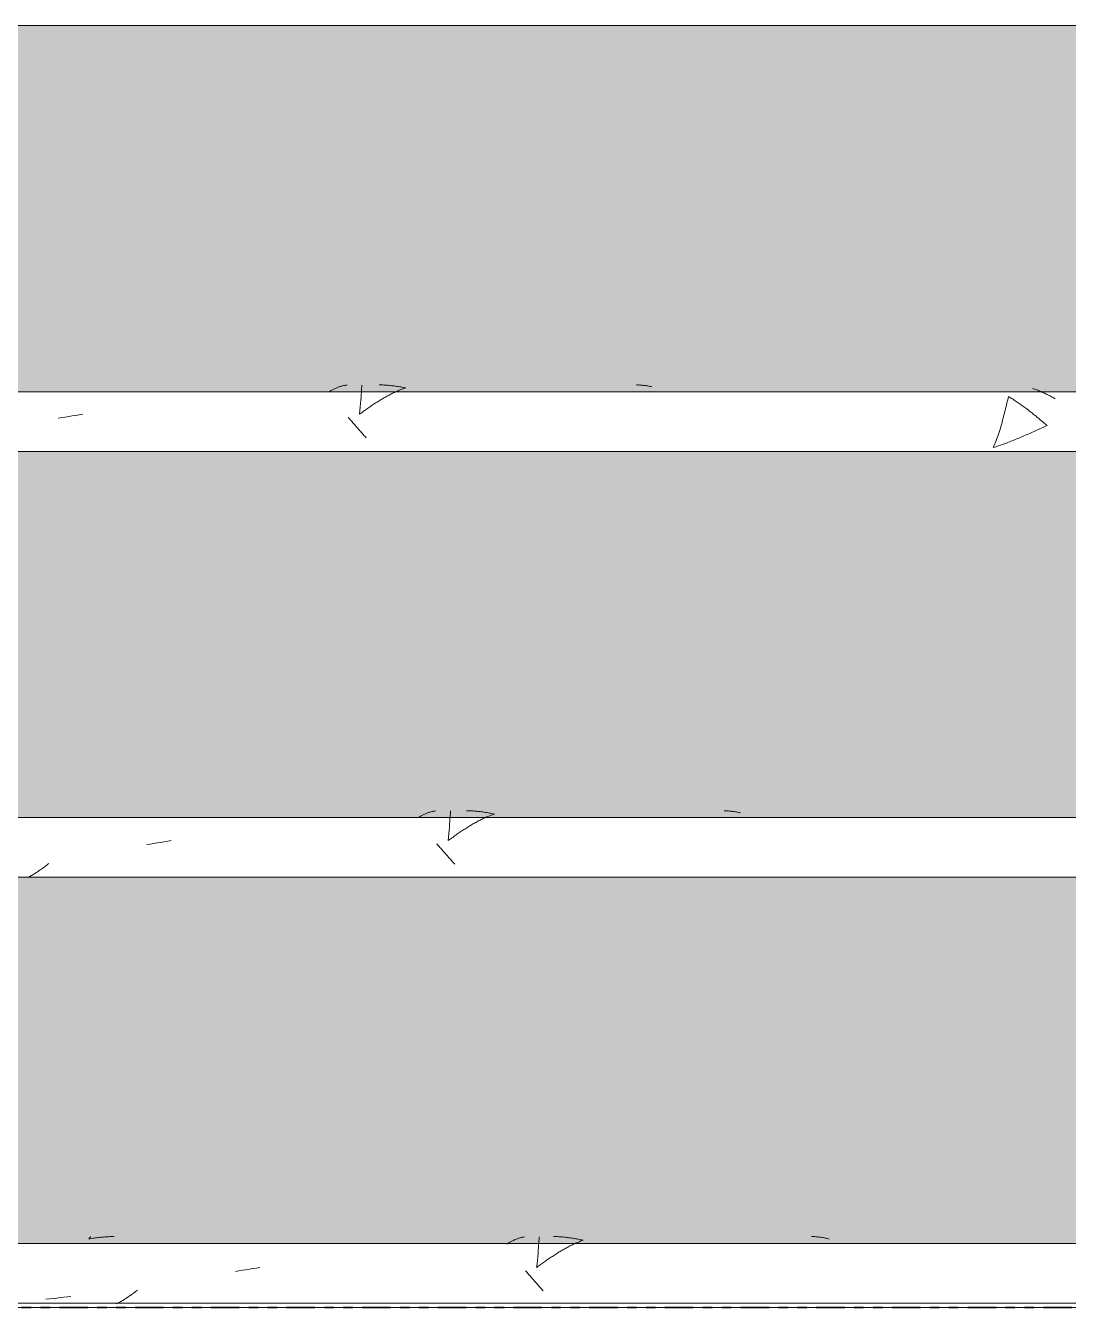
# Model space of a CAD drawing. Header units: millimetres. Extents: x -8482 to 130249, y -7482 to 93550.
# Drawn here: x 28262.4 to 28612.4, y -450 to -20 of the extents above; entities that cross this region are included whole.
import ezdxf

# ---------------------------------------------------------------- set-up
doc = ezdxf.new("R2010")
doc.units = ezdxf.units.MM
doc.linetypes.add('Double Dash 3_8_', pattern=[25.4, 9.525, -3.175, 3.175, -3.175, 3.175, -3.175])
for name, color, linetype, lineweight in [('Duong Ranh', 83, 'Double Dash 3_8_', 35), ('NET CAT', 3, 'Continuous', 5), ('NET THAY 1', 41, 'Continuous', 5), ('NET-THAY', 2, 'Continuous', 9)]:
    doc.layers.add(name, color=color, linetype=linetype, lineweight=lineweight)

# ---------------------------------------------------------------- blocks, each defined once
blk = doc.blocks.new('FP_93-MẶT ĐỨNG TRỤC A-Q')
at = {"layer": 'NET THAY 1', "color": 10}
for p, q in [((31404.78, -428.57), (22897.55, -428.57)), ((22897.55, -448.57), (31404.78, -448.57))]:
    blk.add_line(p, q, dxfattribs=at)
at = {"layer": 'NET THAY 1'}
for p, q in [((28283.73, -426.85), (28283.63, -427.06)), ((28284.07, -426.98), (28283.63, -427.06)), ((28283.83, -426.66), (28283.73, -426.85)), ((28283.93, -426.51), (28283.83, -426.66)), ((28284.03, -426.4), (28283.93, -426.51)), ((28284.13, -426.31), (28284.03, -426.4)), ((28284.52, -426.91), (28284.07, -426.98)), ((28284.22, -426.26), (28284.13, -426.31)), ((28284.97, -426.84), (28284.52, -426.91)), ((28285.42, -426.77), (28284.97, -426.84)), ((28285.87, -426.71), (28285.42, -426.77)), ((28286.32, -426.65), (28285.87, -426.71)), ((28286.76, -426.59), (28286.32, -426.65)), ((28287.21, -426.54), (28286.76, -426.59)), ((28287.66, -426.49), (28287.21, -426.54)), ((28288.11, -426.45), (28287.66, -426.49)), ((28288.55, -426.41), (28288.11, -426.45)), ((28289, -426.38), (28288.55, -426.41)), ((28289.45, -426.34), (28289, -426.38)), ((28289.9, -426.32), (28289.45, -426.34)), ((28290.34, -426.29), (28289.9, -426.32)), ((28290.79, -426.28), (28290.34, -426.29)), ((28291.24, -426.26), (28290.79, -426.28)), ((28291.69, -426.25), (28291.24, -426.26)), ((28292.13, -426.25), (28291.69, -426.25)), ((28424.12, -428.6), (28423.87, -428.76)), ((28424.37, -428.45), (28424.12, -428.6)), ((28424.62, -428.3), (28424.37, -428.45)), ((28424.87, -428.16), (28424.62, -428.3)), ((28425.12, -428.02), (28424.87, -428.16)), ((28425.37, -427.89), (28425.12, -428.02)), ((28425.62, -427.76), (28425.37, -427.89)), ((28425.87, -427.64), (28425.62, -427.76)), ((28426.11, -427.52), (28425.87, -427.64)), ((28426.36, -427.4), (28426.11, -427.52)), ((28426.61, -427.3), (28426.36, -427.4)), ((28426.85, -427.19), (28426.61, -427.3)), ((28427.1, -427.09), (28426.85, -427.19)), ((28427.34, -427), (28427.1, -427.09)), ((28427.59, -426.91), (28427.34, -427)), ((28427.84, -426.83), (28427.59, -426.91)), ((28428.08, -426.75), (28427.84, -426.83)), ((28428.33, -426.68), (28428.08, -426.75)), ((28428.57, -426.61), (28428.33, -426.68)), ((28428.82, -426.55), (28428.57, -426.61)), ((28429.06, -426.5), (28428.82, -426.55)), ((28429.31, -426.45), (28429.06, -426.5)), ((28429.55, -426.4), (28429.31, -426.45)), ((28429.79, -426.36), (28429.55, -426.4)), ((28434.59, -429.18), (28434.53, -430.03)), ((28434.65, -428.43), (28434.59, -429.18)), ((28434.69, -427.77), (28434.65, -428.43)), ((28434.72, -427.23), (28434.69, -427.77)), ((28434.75, -426.8), (28434.72, -427.23)), ((28434.78, -426.49), (28434.75, -426.8)), ((28434.8, -426.31), (28434.78, -426.49)), ((28440.01, -426.25), (28439.58, -426.25)), ((28440.44, -426.26), (28440.01, -426.25)), ((28440.88, -426.28), (28440.44, -426.26)), ((28441.31, -426.3), (28440.88, -426.28)), ((28441.74, -426.32), (28441.31, -426.3)), ((28442.17, -426.35), (28441.74, -426.32)), ((28442.6, -426.39), (28442.17, -426.35)), ((28443.04, -426.42), (28442.6, -426.39)), ((28443.47, -426.46), (28443.04, -426.42)), ((28443.9, -426.51), (28443.47, -426.46)), ((28444.1, -429.92), (28443.78, -430.1)), ((28444.33, -426.56), (28443.9, -426.51)), ((28444.42, -429.75), (28444.1, -429.92)), ((28444.76, -426.62), (28444.33, -426.56)), ((28444.74, -429.58), (28444.42, -429.75)), ((28445.06, -429.41), (28444.74, -429.58)), ((28445.19, -426.68), (28444.76, -426.62)), ((28445.38, -429.25), (28445.06, -429.41)), ((28445.63, -426.74), (28445.19, -426.68)), ((28445.7, -429.09), (28445.38, -429.25)), ((28446.06, -426.81), (28445.63, -426.74)), ((28446.01, -428.94), (28445.7, -429.09)), ((28446.33, -428.79), (28446.01, -428.94)), ((28446.49, -426.88), (28446.06, -426.81)), ((28446.65, -428.64), (28446.33, -428.79)), ((28446.92, -426.96), (28446.49, -426.88)), ((28446.97, -428.5), (28446.65, -428.64)), ((28447.35, -427.04), (28446.92, -426.96)), ((28447.29, -428.36), (28446.97, -428.5)), ((28447.6, -428.22), (28447.29, -428.36)), ((28447.78, -427.12), (28447.35, -427.04)), ((28447.92, -428.09), (28447.6, -428.22)), ((28448.21, -427.21), (28447.78, -427.12)), ((28448.24, -427.97), (28447.92, -428.09)), ((28448.64, -427.3), (28448.21, -427.21)), ((28448.55, -427.84), (28448.24, -427.97)), ((28448.87, -427.73), (28448.55, -427.84)), ((28449.07, -427.4), (28448.64, -427.3)), ((28449.18, -427.61), (28448.87, -427.73)), ((28449.5, -427.5), (28449.07, -427.4)), ((28449.5, -427.5), (28449.18, -427.61)), ((28526.53, -426.25), (28526.18, -426.25)), ((28526.88, -426.27), (28526.53, -426.25)), ((28527.23, -426.28), (28526.88, -426.27)), ((28527.58, -426.31), (28527.23, -426.28)), ((28527.93, -426.34), (28527.58, -426.31)), ((28528.28, -426.37), (28527.93, -426.34)), ((28528.63, -426.41), (28528.28, -426.37)), ((28528.98, -426.45), (28528.63, -426.41)), ((28529.33, -426.5), (28528.98, -426.45)), ((28529.68, -426.55), (28529.33, -426.5)), ((28530.02, -426.61), (28529.68, -426.55)), ((28530.37, -426.68), (28530.02, -426.61)), ((28530.72, -426.75), (28530.37, -426.68)), ((28531.07, -426.82), (28530.72, -426.75)), ((28531.42, -426.9), (28531.07, -426.82)), ((28531.77, -426.98), (28531.42, -426.9)), ((28532.11, -427.07), (28531.77, -426.98)), ((28434.17, -434.2), (28434.05, -435.39)), ((28434.28, -433.07), (28434.17, -434.2)), ((28434.38, -431.99), (28434.28, -433.07)), ((28434.46, -430.97), (28434.38, -431.99)), ((28434.53, -430.03), (28434.46, -430.97)), ((28437.26, -434.22), (28436.93, -434.45)), ((28437.59, -433.99), (28437.26, -434.22)), ((28437.92, -433.76), (28437.59, -433.99)), ((28438.25, -433.54), (28437.92, -433.76)), ((28438.58, -433.32), (28438.25, -433.54)), ((28438.9, -433.1), (28438.58, -433.32)), ((28439.23, -432.88), (28438.9, -433.1)), ((28439.56, -432.66), (28439.23, -432.88)), ((28439.89, -432.45), (28439.56, -432.66)), ((28440.21, -432.24), (28439.89, -432.45)), ((28440.54, -432.03), (28440.21, -432.24)), ((28440.87, -431.82), (28440.54, -432.03)), ((28441.19, -431.62), (28440.87, -431.82)), ((28441.52, -431.42), (28441.19, -431.62)), ((28441.84, -431.22), (28441.52, -431.42)), ((28442.16, -431.03), (28441.84, -431.22)), ((28442.49, -430.83), (28442.16, -431.03)), ((28442.81, -430.65), (28442.49, -430.83)), ((28443.13, -430.46), (28442.81, -430.65)), ((28443.45, -430.28), (28443.13, -430.46)), ((28443.78, -430.1), (28443.45, -430.28)), ((28334, -437.76), (28332.82, -437.95)), ((28335.17, -437.57), (28334, -437.76)), ((28336.35, -437.37), (28335.17, -437.57)), ((28337.53, -437.18), (28336.35, -437.37)), ((28338.7, -436.99), (28337.53, -437.18)), ((28339.88, -436.8), (28338.7, -436.99)), ((28341.05, -436.61), (28339.88, -436.8)), ((28430.43, -438.01), (28430.17, -437.72)), ((28430.68, -438.3), (28430.43, -438.01)), ((28430.94, -438.59), (28430.68, -438.3)), ((28431.19, -438.88), (28430.94, -438.59)), ((28434.05, -435.39), (28433.91, -436.6)), ((28434.26, -436.34), (28433.92, -436.58)), ((28434.59, -436.1), (28434.26, -436.34)), ((28434.93, -435.86), (28434.59, -436.1)), ((28435.26, -435.62), (28434.93, -435.86)), ((28435.59, -435.38), (28435.26, -435.62)), ((28435.93, -435.15), (28435.59, -435.38)), ((28436.26, -434.91), (28435.93, -435.15)), ((28436.59, -434.68), (28436.26, -434.91)), ((28436.93, -434.45), (28436.59, -434.68)), ((28431.45, -439.17), (28431.19, -438.88)), ((28431.7, -439.46), (28431.45, -439.17)), ((28431.95, -439.75), (28431.7, -439.46)), ((28432.21, -440.04), (28431.95, -439.75)), ((28432.46, -440.33), (28432.21, -440.04)), ((28432.71, -440.62), (28432.46, -440.33)), ((28432.96, -440.9), (28432.71, -440.62)), ((28433.21, -441.19), (28432.96, -440.9)), ((28433.45, -441.47), (28433.21, -441.19)), ((28433.7, -441.75), (28433.45, -441.47)), ((28433.95, -442.03), (28433.7, -441.75)), ((28434.19, -442.31), (28433.95, -442.03)), ((28434.44, -442.59), (28434.19, -442.31)), ((28434.68, -442.86), (28434.44, -442.59)), ((28434.92, -443.13), (28434.68, -442.86)), ((28270.45, -447.16), (28269.25, -447.3)), ((28271.64, -447.03), (28270.45, -447.16)), ((28272.84, -446.88), (28271.64, -447.03)), ((28274.03, -446.74), (28272.84, -446.88)), ((28275.23, -446.6), (28274.03, -446.74)), ((28276.42, -446.45), (28275.23, -446.6)), ((28277.61, -446.3), (28276.42, -446.45)), ((28295.8, -447.17), (28295.5, -447.35)), ((28296.1, -446.98), (28295.8, -447.17)), ((28296.39, -446.78), (28296.1, -446.98)), ((28296.69, -446.58), (28296.39, -446.78)), ((28296.99, -446.38), (28296.69, -446.58)), ((28297.28, -446.18), (28296.99, -446.38)), ((28297.57, -445.97), (28297.28, -446.18)), ((28297.87, -445.76), (28297.57, -445.97)), ((28298.16, -445.55), (28297.87, -445.76)), ((28298.45, -445.33), (28298.16, -445.55)), ((28298.74, -445.11), (28298.45, -445.33)), ((28299.04, -444.88), (28298.74, -445.11)), ((28299.33, -444.66), (28299.04, -444.88)), ((28299.62, -444.43), (28299.33, -444.66)), ((28299.91, -444.2), (28299.62, -444.43)), ((28435.17, -443.4), (28434.92, -443.13)), ((28435.41, -443.67), (28435.17, -443.4)), ((28435.65, -443.93), (28435.41, -443.67)), ((28435.89, -444.19), (28435.65, -443.93)), ((28436.13, -444.45), (28435.89, -444.19)), ((28293.11, -448.69), (28292.81, -448.84)), ((28293.41, -448.54), (28293.11, -448.69)), ((28293.71, -448.38), (28293.41, -448.54)), ((28294.01, -448.22), (28293.71, -448.38)), ((28294.31, -448.06), (28294.01, -448.22)), ((28294.61, -447.89), (28294.31, -448.06)), ((28294.91, -447.71), (28294.61, -447.89)), ((28295.21, -447.53), (28294.91, -447.71)), ((28295.5, -447.35), (28295.21, -447.53))]:
    blk.add_line(p, q, dxfattribs=at)
blk = doc.blocks.new('FP_94-MẶT ĐỨNG TRỤC A-Q')
at = {"layer": 'NET THAY 1'}
for p, q in [((28398.56, -283.74), (28398.31, -283.81)), ((28398.8, -283.68), (28398.56, -283.74)), ((28399.05, -283.63), (28398.8, -283.68)), ((28399.29, -283.58), (28399.05, -283.63)), ((28399.53, -283.53), (28399.29, -283.58)), ((28399.78, -283.5), (28399.53, -283.53)), ((28400.02, -283.46), (28399.78, -283.5)), ((28405, -283.63), (28404.98, -283.92)), ((28405.02, -283.45), (28405, -283.63)), ((28410.84, -283.39), (28410.41, -283.39)), ((28411.26, -283.41), (28410.84, -283.39)), ((28411.69, -283.42), (28411.26, -283.41)), ((28412.11, -283.44), (28411.69, -283.42)), ((28412.54, -283.46), (28412.11, -283.44)), ((28412.96, -283.49), (28412.54, -283.46)), ((28413.38, -283.52), (28412.96, -283.49)), ((28413.81, -283.56), (28413.38, -283.52)), ((28414.23, -283.6), (28413.81, -283.56)), ((28414.66, -283.64), (28414.23, -283.6)), ((28415.08, -283.69), (28414.66, -283.64)), ((28415.5, -283.75), (28415.08, -283.69)), ((28415.93, -283.8), (28415.5, -283.75)), ((28497.21, -283.4), (28496.87, -283.39)), ((28497.55, -283.41), (28497.21, -283.4)), ((28497.9, -283.43), (28497.55, -283.41)), ((28498.24, -283.45), (28497.9, -283.43)), ((28498.58, -283.48), (28498.24, -283.45)), ((28498.92, -283.51), (28498.58, -283.48)), ((28499.27, -283.55), (28498.92, -283.51)), ((28499.61, -283.59), (28499.27, -283.55)), ((28499.95, -283.63), (28499.61, -283.59)), ((28500.29, -283.69), (28499.95, -283.63)), ((28500.64, -283.74), (28500.29, -283.69)), ((28500.98, -283.8), (28500.64, -283.74)), ((28394.36, -285.55), (28394.11, -285.7)), ((28394.61, -285.41), (28394.36, -285.55)), ((28394.86, -285.27), (28394.61, -285.41)), ((28395.11, -285.13), (28394.86, -285.27)), ((28395.36, -285), (28395.11, -285.13)), ((28395.6, -284.87), (28395.36, -285)), ((28395.85, -284.75), (28395.6, -284.87)), ((28396.1, -284.63), (28395.85, -284.75)), ((28396.34, -284.52), (28396.1, -284.63)), ((28396.59, -284.41), (28396.34, -284.52)), ((28396.84, -284.31), (28396.59, -284.41)), ((28397.08, -284.21), (28396.84, -284.31)), ((28397.33, -284.12), (28397.08, -284.21)), ((28397.58, -284.03), (28397.33, -284.12)), ((28397.82, -283.95), (28397.58, -284.03)), ((28398.07, -283.88), (28397.82, -283.95)), ((28398.31, -283.81), (28398.07, -283.88)), ((28404.7, -287.95), (28404.62, -288.93)), ((28404.77, -287.04), (28404.7, -287.95)), ((28404.82, -286.22), (28404.77, -287.04)), ((28404.87, -285.49), (28404.82, -286.22)), ((28404.92, -284.86), (28404.87, -285.49)), ((28404.95, -284.34), (28404.92, -284.86)), ((28404.98, -283.92), (28404.95, -284.34)), ((28412.08, -288.1), (28411.76, -288.29)), ((28412.41, -287.91), (28412.08, -288.1)), ((28412.73, -287.72), (28412.41, -287.91)), ((28413.05, -287.54), (28412.73, -287.72)), ((28413.37, -287.35), (28413.05, -287.54)), ((28413.69, -287.18), (28413.37, -287.35)), ((28414.02, -287), (28413.69, -287.18)), ((28414.34, -286.83), (28414.02, -287)), ((28414.66, -286.66), (28414.34, -286.83)), ((28414.98, -286.5), (28414.66, -286.66)), ((28415.3, -286.34), (28414.98, -286.5)), ((28415.61, -286.18), (28415.3, -286.34)), ((28415.93, -286.03), (28415.61, -286.18)), ((28416.35, -283.86), (28415.93, -283.8)), ((28416.25, -285.88), (28415.93, -286.03)), ((28416.57, -285.73), (28416.25, -285.88)), ((28416.77, -283.93), (28416.35, -283.86)), ((28416.89, -285.59), (28416.57, -285.73)), ((28417.2, -284), (28416.77, -283.93)), ((28417.2, -285.45), (28416.89, -285.59)), ((28417.62, -284.07), (28417.2, -284)), ((28417.52, -285.32), (28417.2, -285.45)), ((28417.84, -285.19), (28417.52, -285.32)), ((28418.04, -284.15), (28417.62, -284.07)), ((28418.15, -285.06), (28417.84, -285.19)), ((28418.46, -284.23), (28418.04, -284.15)), ((28418.47, -284.94), (28418.15, -285.06)), ((28418.89, -284.32), (28418.46, -284.23)), ((28418.78, -284.83), (28418.47, -284.94)), ((28419.1, -284.71), (28418.78, -284.83)), ((28419.31, -284.41), (28418.89, -284.32)), ((28419.42, -284.61), (28419.1, -284.71)), ((28419.73, -284.5), (28419.31, -284.41)), ((28419.73, -284.5), (28419.42, -284.61)), ((28501.32, -283.87), (28500.98, -283.8)), ((28501.66, -283.94), (28501.32, -283.87)), ((28502, -284.02), (28501.66, -283.94)), ((28502.34, -284.1), (28502, -284.02)), ((28404.31, -292.23), (28404.18, -293.42)), ((28404.42, -291.08), (28404.31, -292.23)), ((28404.53, -289.98), (28404.42, -291.08)), ((28404.62, -288.93), (28404.53, -289.98)), ((28405.85, -292.2), (28405.52, -292.44)), ((28406.18, -291.97), (28405.85, -292.2)), ((28406.52, -291.74), (28406.18, -291.97)), ((28406.85, -291.51), (28406.52, -291.74)), ((28407.18, -291.28), (28406.85, -291.51)), ((28407.51, -291.05), (28407.18, -291.28)), ((28407.84, -290.83), (28407.51, -291.05)), ((28408.17, -290.6), (28407.84, -290.83)), ((28408.5, -290.38), (28408.17, -290.6)), ((28408.83, -290.16), (28408.5, -290.38)), ((28409.15, -289.94), (28408.83, -290.16)), ((28409.48, -289.73), (28409.15, -289.94)), ((28409.81, -289.52), (28409.48, -289.73)), ((28410.14, -289.31), (28409.81, -289.52)), ((28410.46, -289.1), (28410.14, -289.31)), ((28410.79, -288.89), (28410.46, -289.1)), ((28411.11, -288.69), (28410.79, -288.89)), ((28411.44, -288.49), (28411.11, -288.69)), ((28411.76, -288.29), (28411.44, -288.49)), ((28304.26, -294.57), (28303.08, -294.76)), ((28305.44, -294.38), (28304.26, -294.57)), ((28306.61, -294.19), (28305.44, -294.38)), ((28307.79, -294), (28306.61, -294.19)), ((28308.96, -293.8), (28307.79, -294)), ((28310.14, -293.61), (28308.96, -293.8)), ((28311.31, -293.42), (28310.14, -293.61)), ((28400.69, -294.82), (28400.43, -294.53)), ((28400.95, -295.11), (28400.69, -294.82)), ((28401.21, -295.4), (28400.95, -295.11)), ((28401.46, -295.69), (28401.21, -295.4)), ((28401.72, -295.98), (28401.46, -295.69)), ((28401.97, -296.27), (28401.72, -295.98)), ((28402.23, -296.56), (28401.97, -296.27)), ((28402.48, -296.85), (28402.23, -296.56)), ((28404.52, -293.15), (28404.18, -293.39)), ((28404.85, -292.91), (28404.52, -293.15)), ((28405.19, -292.68), (28404.85, -292.91)), ((28405.52, -292.44), (28405.19, -292.68)), ((28402.73, -297.14), (28402.48, -296.85)), ((28402.98, -297.43), (28402.73, -297.14)), ((28403.23, -297.72), (28402.98, -297.43)), ((28403.48, -298.01), (28403.23, -297.72)), ((28403.73, -298.29), (28403.48, -298.01)), ((28403.98, -298.57), (28403.73, -298.29)), ((28404.23, -298.86), (28403.98, -298.57)), ((28404.47, -299.14), (28404.23, -298.86)), ((28404.72, -299.42), (28404.47, -299.14)), ((28404.96, -299.69), (28404.72, -299.42)), ((28405.21, -299.97), (28404.96, -299.69)), ((28405.45, -300.24), (28405.21, -299.97)), ((28405.69, -300.51), (28405.45, -300.24)), ((28405.93, -300.77), (28405.69, -300.51)), ((28406.18, -301.04), (28405.93, -300.77)), ((28264.31, -305.15), (28264.01, -305.32)), ((28264.61, -304.98), (28264.31, -305.15)), ((28264.91, -304.81), (28264.61, -304.98)), ((28265.21, -304.63), (28264.91, -304.81)), ((28265.5, -304.44), (28265.21, -304.63)), ((28265.8, -304.26), (28265.5, -304.44)), ((28266.1, -304.07), (28265.8, -304.26)), ((28266.39, -303.87), (28266.1, -304.07)), ((28266.69, -303.67), (28266.39, -303.87)), ((28266.98, -303.47), (28266.69, -303.67)), ((28267.28, -303.27), (28266.98, -303.47)), ((28267.57, -303.06), (28267.28, -303.27)), ((28267.87, -302.85), (28267.57, -303.06)), ((28268.16, -302.63), (28267.87, -302.85)), ((28268.45, -302.41), (28268.16, -302.63)), ((28268.74, -302.19), (28268.45, -302.41)), ((28269.03, -301.97), (28268.74, -302.19)), ((28269.32, -301.74), (28269.03, -301.97)), ((28269.61, -301.51), (28269.32, -301.74)), ((28269.9, -301.28), (28269.61, -301.51)), ((28270.19, -301.04), (28269.9, -301.28)), ((28406.42, -301.3), (28406.18, -301.04)), ((28263.41, -305.64), (28263.11, -305.79)), ((28263.71, -305.48), (28263.41, -305.64)), ((28264.01, -305.32), (28263.71, -305.48))]:
    blk.add_line(p, q, dxfattribs=at)
at = {"layer": 'NET THAY 1', "color": 10}
for p, q in [((31375.06, -285.71), (22897.55, -285.71)), ((22897.55, -305.71), (31375.06, -305.71))]:
    blk.add_line(p, q, dxfattribs=at)
blk = doc.blocks.new('FP_95-MẶT ĐỨNG TRỤC A-Q')
at = {"layer": 'NET THAY 1'}
for p, q in [((28366.1, -141.8), (28365.85, -141.92)), ((28366.34, -141.68), (28366.1, -141.8)), ((28366.59, -141.58), (28366.34, -141.68)), ((28366.84, -141.47), (28366.59, -141.58)), ((28367.08, -141.37), (28366.84, -141.47)), ((28367.33, -141.28), (28367.08, -141.37)), ((28367.57, -141.19), (28367.33, -141.28)), ((28367.82, -141.11), (28367.57, -141.19)), ((28368.07, -141.03), (28367.82, -141.11)), ((28368.31, -140.96), (28368.07, -141.03)), ((28368.56, -140.9), (28368.31, -140.96)), ((28368.8, -140.84), (28368.56, -140.9)), ((28369.05, -140.78), (28368.8, -140.84)), ((28369.29, -140.73), (28369.05, -140.78)), ((28369.53, -140.69), (28369.29, -140.73)), ((28369.78, -140.65), (28369.53, -140.69)), ((28370.02, -140.61), (28369.78, -140.65)), ((28370.27, -140.59), (28370.02, -140.61)), ((28375.18, -141.6), (28375.14, -142.19)), ((28375.21, -141.14), (28375.18, -141.6)), ((28375.24, -140.8), (28375.21, -141.14)), ((28375.26, -140.6), (28375.24, -140.8)), ((28381.47, -140.54), (28381.04, -140.53)), ((28381.89, -140.55), (28381.47, -140.54)), ((28382.32, -140.56), (28381.89, -140.55)), ((28382.75, -140.58), (28382.32, -140.56)), ((28383.17, -140.61), (28382.75, -140.58)), ((28383.6, -140.63), (28383.17, -140.61)), ((28384.03, -140.67), (28383.6, -140.63)), ((28384.45, -140.7), (28384.03, -140.67)), ((28384.88, -140.74), (28384.45, -140.7)), ((28385.3, -140.79), (28384.88, -140.74)), ((28385.73, -140.84), (28385.3, -140.79)), ((28386.15, -140.89), (28385.73, -140.84)), ((28386.58, -140.95), (28386.15, -140.89)), ((28387, -141.01), (28386.58, -140.95)), ((28387.43, -141.08), (28387, -141.01)), ((28387.85, -141.15), (28387.43, -141.08)), ((28388.28, -141.22), (28387.85, -141.15)), ((28388.7, -141.3), (28388.28, -141.22)), ((28389.13, -141.38), (28388.7, -141.3)), ((28389.03, -141.87), (28388.72, -141.99)), ((28389.35, -141.77), (28389.03, -141.87)), ((28389.55, -141.47), (28389.13, -141.38)), ((28389.66, -141.66), (28389.35, -141.77)), ((28389.98, -141.56), (28389.55, -141.47)), ((28389.98, -141.56), (28389.66, -141.66)), ((28467.75, -140.54), (28467.4, -140.53)), ((28468.09, -140.55), (28467.75, -140.54)), ((28468.44, -140.57), (28468.09, -140.55)), ((28468.79, -140.59), (28468.44, -140.57)), ((28469.13, -140.62), (28468.79, -140.59)), ((28469.48, -140.65), (28469.13, -140.62)), ((28469.82, -140.69), (28469.48, -140.65)), ((28470.17, -140.73), (28469.82, -140.69)), ((28470.52, -140.78), (28470.17, -140.73)), ((28470.86, -140.84), (28470.52, -140.78)), ((28471.21, -140.89), (28470.86, -140.84)), ((28471.55, -140.96), (28471.21, -140.89)), ((28471.9, -141.02), (28471.55, -140.96)), ((28472.24, -141.1), (28471.9, -141.02)), ((28472.59, -141.17), (28472.24, -141.1)), ((28600.71, -141.85), (28600.36, -141.74)), ((28601.06, -141.97), (28600.71, -141.85)), ((28364.61, -142.58), (28364.36, -142.73)), ((28364.86, -142.44), (28364.61, -142.58)), ((28365.11, -142.3), (28364.86, -142.44)), ((28365.35, -142.17), (28365.11, -142.3)), ((28365.6, -142.04), (28365.35, -142.17)), ((28365.85, -141.92), (28365.6, -142.04)), ((28374.89, -145.65), (28374.8, -146.73)), ((28374.97, -144.64), (28374.89, -145.65)), ((28375.04, -143.72), (28374.97, -144.64)), ((28375.1, -142.9), (28375.04, -143.72)), ((28375.14, -142.19), (28375.1, -142.9)), ((28380.72, -146.07), (28380.39, -146.27)), ((28381.04, -145.86), (28380.72, -146.07)), ((28381.37, -145.66), (28381.04, -145.86)), ((28381.69, -145.47), (28381.37, -145.66)), ((28382.01, -145.27), (28381.69, -145.47)), ((28382.34, -145.08), (28382.01, -145.27)), ((28382.66, -144.89), (28382.34, -145.08)), ((28382.98, -144.71), (28382.66, -144.89)), ((28383.3, -144.53), (28382.98, -144.71)), ((28383.62, -144.35), (28383.3, -144.53)), ((28383.95, -144.17), (28383.62, -144.35)), ((28384.27, -144), (28383.95, -144.17)), ((28384.59, -143.83), (28384.27, -144)), ((28384.91, -143.67), (28384.59, -143.83)), ((28385.23, -143.51), (28384.91, -143.67)), ((28385.54, -143.35), (28385.23, -143.51)), ((28385.86, -143.19), (28385.54, -143.35)), ((28386.18, -143.04), (28385.86, -143.19)), ((28386.5, -142.9), (28386.18, -143.04)), ((28386.82, -142.76), (28386.5, -142.9)), ((28387.13, -142.62), (28386.82, -142.76)), ((28387.45, -142.48), (28387.13, -142.62)), ((28387.77, -142.35), (28387.45, -142.48)), ((28388.08, -142.23), (28387.77, -142.35)), ((28388.4, -142.1), (28388.08, -142.23)), ((28388.72, -141.99), (28388.4, -142.1)), ((28591.87, -146.06), (28591.73, -146.63)), ((28592, -145.5), (28591.87, -146.06)), ((28592.13, -144.97), (28592, -145.5)), ((28592.26, -144.46), (28592.13, -144.97)), ((28592.59, -144.65), (28592.26, -144.46)), ((28592.92, -144.84), (28592.59, -144.65)), ((28593.24, -145.04), (28592.92, -144.84)), ((28593.57, -145.24), (28593.24, -145.04)), ((28593.89, -145.44), (28593.57, -145.24)), ((28594.22, -145.65), (28593.89, -145.44)), ((28594.54, -145.86), (28594.22, -145.65)), ((28594.86, -146.07), (28594.54, -145.86)), ((28595.18, -146.29), (28594.86, -146.07)), ((28601.4, -142.09), (28601.06, -141.97)), ((28601.75, -142.22), (28601.4, -142.09)), ((28602.09, -142.35), (28601.75, -142.22)), ((28602.44, -142.48), (28602.09, -142.35)), ((28602.78, -142.62), (28602.44, -142.48)), ((28603.12, -142.76), (28602.78, -142.62)), ((28603.47, -142.91), (28603.12, -142.76)), ((28603.81, -143.06), (28603.47, -142.91)), ((28604.15, -143.21), (28603.81, -143.06)), ((28604.49, -143.37), (28604.15, -143.21)), ((28604.84, -143.54), (28604.49, -143.37)), ((28605.18, -143.7), (28604.84, -143.54)), ((28605.52, -143.87), (28605.18, -143.7)), ((28605.86, -144.05), (28605.52, -143.87)), ((28606.2, -144.23), (28605.86, -144.05)), ((28606.54, -144.41), (28606.2, -144.23)), ((28606.88, -144.59), (28606.54, -144.41)), ((28607.22, -144.78), (28606.88, -144.59)), ((28607.56, -144.98), (28607.22, -144.78)), ((28607.9, -145.17), (28607.56, -144.98)), ((28281.58, -150.36), (28280.4, -150.55)), ((28374.57, -149.1), (28374.44, -150.36)), ((28374.78, -150.09), (28374.44, -150.33)), ((28374.7, -147.89), (28374.57, -149.1)), ((28374.8, -146.73), (28374.7, -147.89)), ((28375.11, -149.86), (28374.78, -150.09)), ((28375.45, -149.62), (28375.11, -149.86)), ((28375.78, -149.38), (28375.45, -149.62)), ((28376.11, -149.15), (28375.78, -149.38)), ((28376.45, -148.92), (28376.11, -149.15)), ((28376.78, -148.69), (28376.45, -148.92)), ((28377.11, -148.46), (28376.78, -148.69)), ((28377.44, -148.23), (28377.11, -148.46)), ((28377.77, -148), (28377.44, -148.23)), ((28378.1, -147.78), (28377.77, -148)), ((28378.43, -147.56), (28378.1, -147.78)), ((28378.76, -147.34), (28378.43, -147.56)), ((28379.08, -147.12), (28378.76, -147.34)), ((28379.41, -146.9), (28379.08, -147.12)), ((28379.74, -146.69), (28379.41, -146.9)), ((28380.06, -146.48), (28379.74, -146.69)), ((28380.39, -146.27), (28380.06, -146.48)), ((28590.8, -150.4), (28590.63, -151.07)), ((28590.97, -149.74), (28590.8, -150.4)), ((28591.13, -149.09), (28590.97, -149.74)), ((28591.28, -148.46), (28591.13, -149.09)), ((28591.43, -147.83), (28591.28, -148.46)), ((28591.58, -147.22), (28591.43, -147.83)), ((28591.73, -146.63), (28591.58, -147.22)), ((28595.51, -146.5), (28595.18, -146.29)), ((28595.83, -146.72), (28595.51, -146.5)), ((28596.15, -146.95), (28595.83, -146.72)), ((28596.47, -147.17), (28596.15, -146.95)), ((28596.79, -147.4), (28596.47, -147.17)), ((28597.11, -147.63), (28596.79, -147.4)), ((28597.43, -147.87), (28597.11, -147.63)), ((28597.74, -148.1), (28597.43, -147.87)), ((28598.06, -148.34), (28597.74, -148.1)), ((28598.38, -148.58), (28598.06, -148.34)), ((28598.7, -148.82), (28598.38, -148.58)), ((28599.01, -149.06), (28598.7, -148.82)), ((28599.33, -149.31), (28599.01, -149.06)), ((28599.64, -149.55), (28599.33, -149.31)), ((28599.95, -149.8), (28599.64, -149.55)), ((28600.27, -150.05), (28599.95, -149.8)), ((28600.58, -150.3), (28600.27, -150.05)), ((28600.89, -150.55), (28600.58, -150.3)), ((28274.53, -151.51), (28273.35, -151.7)), ((28275.7, -151.32), (28274.53, -151.51)), ((28276.88, -151.12), (28275.7, -151.32)), ((28278.05, -150.93), (28276.88, -151.12)), ((28279.23, -150.74), (28278.05, -150.93)), ((28280.4, -150.55), (28279.23, -150.74)), ((28370.96, -151.76), (28370.7, -151.47)), ((28371.22, -152.05), (28370.96, -151.76)), ((28371.47, -152.34), (28371.22, -152.05)), ((28371.73, -152.63), (28371.47, -152.34)), ((28371.99, -152.92), (28371.73, -152.63)), ((28372.24, -153.21), (28371.99, -152.92)), ((28372.5, -153.5), (28372.24, -153.21)), ((28372.75, -153.79), (28372.5, -153.5)), ((28373, -154.08), (28372.75, -153.79)), ((28373.25, -154.37), (28373, -154.08)), ((28373.5, -154.66), (28373.25, -154.37)), ((28373.75, -154.94), (28373.5, -154.66)), ((28589.72, -154.43), (28589.53, -155.1)), ((28589.91, -153.76), (28589.72, -154.43)), ((28590.1, -153.09), (28589.91, -153.76)), ((28590.28, -152.41), (28590.1, -153.09)), ((28590.46, -151.74), (28590.28, -152.41)), ((28590.63, -151.07), (28590.46, -151.74)), ((28601.2, -150.8), (28600.89, -150.55)), ((28601.51, -151.06), (28601.2, -150.8)), ((28601.82, -151.31), (28601.51, -151.06)), ((28602.13, -151.57), (28601.82, -151.31)), ((28602.44, -151.82), (28602.13, -151.57)), ((28602.75, -152.08), (28602.44, -151.82)), ((28603.06, -152.33), (28602.75, -152.08)), ((28603.37, -152.59), (28603.06, -152.33)), ((28603.75, -154.8), (28603.27, -155.02)), ((28603.67, -152.84), (28603.37, -152.59)), ((28603.98, -153.1), (28603.67, -152.84)), ((28604.23, -154.57), (28603.75, -154.8)), ((28604.28, -153.36), (28603.98, -153.1)), ((28604.71, -154.35), (28604.23, -154.57)), ((28604.59, -153.61), (28604.28, -153.36)), ((28604.89, -153.87), (28604.59, -153.61)), ((28605.19, -154.12), (28604.71, -154.35)), ((28605.19, -154.12), (28604.89, -153.87)), ((28374, -155.23), (28373.75, -154.94)), ((28374.25, -155.52), (28374, -155.23)), ((28374.5, -155.8), (28374.25, -155.52)), ((28374.75, -156.08), (28374.5, -155.8)), ((28374.99, -156.36), (28374.75, -156.08)), ((28375.24, -156.64), (28374.99, -156.36)), ((28375.48, -156.91), (28375.24, -156.64)), ((28375.73, -157.19), (28375.48, -156.91)), ((28375.97, -157.46), (28375.73, -157.19)), ((28376.21, -157.73), (28375.97, -157.46)), ((28376.45, -157.99), (28376.21, -157.73)), ((28376.7, -158.26), (28376.45, -157.99)), ((28588.27, -158.9), (28588.04, -159.48)), ((28588.49, -158.3), (28588.27, -158.9)), ((28588.7, -157.68), (28588.49, -158.3)), ((28588.92, -157.06), (28588.7, -157.68)), ((28589.12, -156.41), (28588.92, -157.06)), ((28589.33, -155.76), (28589.12, -156.41)), ((28589.53, -155.1), (28589.33, -155.76)), ((28594.03, -159.06), (28593.53, -159.26)), ((28594.52, -158.86), (28594.03, -159.06)), ((28595.01, -158.66), (28594.52, -158.86)), ((28595.5, -158.46), (28595.01, -158.66)), ((28595.99, -158.26), (28595.5, -158.46)), ((28596.47, -158.05), (28595.99, -158.26)), ((28596.96, -157.85), (28596.47, -158.05)), ((28597.45, -157.64), (28596.96, -157.85)), ((28597.94, -157.43), (28597.45, -157.64)), ((28598.43, -157.21), (28597.94, -157.43)), ((28598.91, -157), (28598.43, -157.21)), ((28599.4, -156.79), (28598.91, -157)), ((28599.88, -156.57), (28599.4, -156.79)), ((28600.37, -156.35), (28599.88, -156.57)), ((28600.85, -156.13), (28600.37, -156.35)), ((28601.34, -155.91), (28600.85, -156.13)), ((28601.82, -155.69), (28601.34, -155.91)), ((28602.3, -155.47), (28601.82, -155.69)), ((28602.79, -155.25), (28602.3, -155.47)), ((28603.27, -155.02), (28602.79, -155.25)), ((28587.35, -161.09), (28587.11, -161.58)), ((28587.61, -161.41), (28587.11, -161.58)), ((28587.59, -160.57), (28587.35, -161.09)), ((28587.82, -160.04), (28587.59, -160.57)), ((28588.11, -161.25), (28587.61, -161.41)), ((28588.04, -159.48), (28587.82, -160.04)), ((28588.6, -161.08), (28588.11, -161.25)), ((28589.1, -160.91), (28588.6, -161.08)), ((28589.59, -160.74), (28589.1, -160.91)), ((28590.09, -160.56), (28589.59, -160.74)), ((28590.58, -160.38), (28590.09, -160.56)), ((28591.07, -160.2), (28590.58, -160.38)), ((28591.57, -160.02), (28591.07, -160.2)), ((28592.06, -159.83), (28591.57, -160.02)), ((28592.55, -159.64), (28592.06, -159.83)), ((28593.04, -159.45), (28592.55, -159.64)), ((28593.53, -159.26), (28593.04, -159.45))]:
    blk.add_line(p, q, dxfattribs=at)
at = {"layer": 'NET THAY 1', "color": 10}
for p, q in [((31345.33, -142.86), (22897.55, -142.86)), ((22897.55, -162.86), (31345.33, -162.86))]:
    blk.add_line(p, q, dxfattribs=at)
blk = doc.blocks.new('FP_96-MẶT ĐỨNG TRỤC A-Q')
at = {"layer": 'NET THAY 1', "color": 10}
blk.add_line((22897.55, -20), (31315.6, -20), dxfattribs=at)
blk = doc.blocks.new('ALC1807-ASCENT PLAZA-TANG 1_2_rvt-1-MẶT ĐỨNG TRỤC A-Q')
at = {"layer": 'NET THAY 1'}
h = blk.add_hatch(dxfattribs=at)
h.set_pattern_fill('FP_9', color=256, style=0, pattern_type=2)
h.set_pattern_definition([(50.201, (22070.99, -1000), (180.891, -15.9388), [18.994, -208.937]), (354.964, (22070.99, -1000), (34.9908, -191.057), [15.133, -166.459]), (100.379, (22086.06, -1001.33), (145.8982, 175.1182), [16.186, -178.049]), (30.177, (22070.99, -1000), (164.569, -77.289), [18.949, -208.436]), (334.843, (22070.99, -1000), (-32.0006, -191.5884), [15.151, -166.663]), (80.518, (22084.71, -1006.43), (196.5682, 114.3004), [16.187, -178.055]), (46.388, (22071, -949.2), (269.155, -42.042), [28.478, -313.258]), (96.589, (22093.42, -952.7), (235.719, 247.426), [24.283, -267.11]), (351.122, (22071, -949.2), (235.7205, 247.425), [22.702, -249.717]), (21.137, (22096.21, -961.9), (150.5388, -102.265), [18.932, -208.254]), (325.811, (22096.2, -961.9), (61.3624, 184.189), [15.166, -166.823]), (71.574, (22108.75, -970.42), (211.9016, 81.9222), [16.178, -177.963]), (37.697, (22070.99, -1000), (3.06716, 84.5549), [8.345, -156.525, 8.345, -161.076, -167.524]), (37.697, (22070.99, -1000), (3.06716, 84.5549), [-334.29, 8.345, -159.18]), (7.553, (22070.99, -1000), (66.3455, 100.1809), [8.324, -88.028, 8.324, -152.346, -63.688]), (7.553, (22070.99, -1000), (66.3455, 100.1809), [-257.02, 8.324, -55.364]), (327.315, (22059.74, -1000), (134.6288, -5.7283), [8.34, -54.84, 8.34, -188.781, -261.564]), (327.315, (22059.74, -1000), (134.6288, -5.7283), [-260.301, 8.34, -253.225]), (317.297, (21989.53, -1000), (147.0781, 25.4271), [8.35, -73.882, 8.35, -122.716, -185.971]), (317.297, (21989.53, -1000), (147.0781, 25.4271), [-213.297, 8.35, -177.621])])
h.paths.add_polyline_path([(31204.64, -142.86), (31314.41, -142.86), (31314.41, -20), (22897.55, -20), (22897.55, -142.86), (31087.83, -142.86)], flags=0)
h = blk.add_hatch(dxfattribs=at)
h.set_pattern_fill('FP_8', color=256, style=0, pattern_type=2)
h.set_pattern_definition([(50.201, (22100.72, -1000), (180.891, -15.9388), [18.994, -208.937]), (354.964, (22100.72, -1000), (34.9908, -191.057), [15.133, -166.459]), (100.379, (22115.8, -1001.33), (145.8982, 175.1182), [16.186, -178.049]), (30.177, (22100.72, -1000), (164.569, -77.289), [18.949, -208.436]), (334.843, (22100.72, -1000), (-32.0006, -191.5884), [15.151, -166.663]), (80.518, (22114.44, -1006.43), (196.5682, 114.3004), [16.187, -178.055]), (46.388, (22100.72, -949.2), (269.155, -42.042), [28.478, -313.258]), (96.589, (22123.15, -952.7), (235.719, 247.426), [24.283, -267.11]), (351.122, (22100.72, -949.2), (235.7205, 247.425), [22.702, -249.717]), (21.137, (22125.94, -961.9), (150.5388, -102.265), [18.932, -208.254]), (325.811, (22125.94, -961.9), (61.3624, 184.189), [15.166, -166.823]), (71.574, (22138.49, -970.42), (211.9016, 81.9222), [16.178, -177.963]), (37.697, (22100.72, -1000), (3.06716, 84.5549), [8.345, -156.525, 8.345, -161.076, -167.524]), (37.697, (22100.72, -1000), (3.06716, 84.5549), [-334.29, 8.345, -159.18]), (7.553, (22100.72, -1000), (66.3455, 100.1809), [8.324, -88.028, 8.324, -152.346, -63.688]), (7.553, (22100.72, -1000), (66.3455, 100.1809), [-257.02, 8.324, -55.364]), (327.315, (22089.474, -1000), (134.6288, -5.7283), [8.34, -54.84, 8.34, -188.781, -261.564]), (327.315, (22089.474, -1000), (134.6288, -5.7283), [-260.301, 8.34, -253.225]), (317.297, (22019.26, -1000), (147.0781, 25.4271), [8.35, -73.882, 8.35, -122.716, -185.971]), (317.297, (22019.26, -1000), (147.0781, 25.4271), [-213.297, 8.35, -177.621])])
h.paths.add_polyline_path([(31234.37, -285.71), (31344.14, -285.71), (31344.14, -162.86), (22897.55, -162.86), (22897.55, -285.71), (31087.83, -285.71)], flags=0)
h = blk.add_hatch(dxfattribs=at)
h.set_pattern_fill('FP_7', color=256, style=0, pattern_type=2)
h.set_pattern_definition([(50.201, (22130.45, -1000), (180.891, -15.9388), [18.994, -208.937]), (354.964, (22130.45, -1000), (34.9908, -191.057), [15.133, -166.459]), (100.379, (22145.53, -1001.33), (145.8982, 175.1182), [16.186, -178.049]), (30.177, (22130.45, -1000), (164.569, -77.289), [18.949, -208.436]), (334.843, (22130.45, -1000), (-32.0006, -191.5884), [15.151, -166.663]), (80.518, (22144.17, -1006.43), (196.5682, 114.3004), [16.187, -178.055]), (46.388, (22130.45, -949.2), (269.155, -42.042), [28.478, -313.258]), (96.589, (22152.88, -952.7), (235.719, 247.426), [24.283, -267.11]), (351.122, (22130.45, -949.2), (235.7205, 247.425), [22.702, -249.717]), (21.137, (22155.67, -961.9), (150.5388, -102.265), [18.932, -208.254]), (325.811, (22155.67, -961.9), (61.3624, 184.189), [15.166, -166.823]), (71.574, (22168.22, -970.42), (211.9016, 81.9222), [16.178, -177.963]), (37.697, (22130.454, -1000), (3.06716, 84.5549), [8.345, -156.525, 8.345, -161.076, -167.524]), (37.697, (22130.454, -1000), (3.06716, 84.5549), [-334.29, 8.345, -159.18]), (7.553, (22130.45, -1000), (66.3455, 100.1809), [8.324, -88.028, 8.324, -152.346, -63.688]), (7.553, (22130.45, -1000), (66.3455, 100.1809), [-257.02, 8.324, -55.364]), (327.315, (22119.206, -1000), (134.6288, -5.7283), [8.34, -54.84, 8.34, -188.781, -261.564]), (327.315, (22119.206, -1000), (134.6288, -5.7283), [-260.301, 8.34, -253.225]), (317.297, (22048.99, -1000), (147.0781, 25.4271), [8.35, -73.882, 8.35, -122.716, -185.971]), (317.297, (22048.99, -1000), (147.0781, 25.4271), [-213.297, 8.35, -177.621])])
h.paths.add_polyline_path([(27891.27, -428.57), (31373.87, -428.57), (31373.87, -305.71), (22897.55, -305.71), (22897.55, -428.57), (27624.89, -428.57)], flags=0)
at = {"layer": 'Duong Ranh', "color": 50}
blk.add_line((24793.97, -450), (33008.61, -450), dxfattribs=at)
at = {"layer": 'NET-THAY', "color": 7}
blk.add_line((-8381.59, -450), (51618.41, -450), dxfattribs=at)
at = {"layer": 'NET THAY 1', "color": 10}
for name in ['FP_96-MẶT ĐỨNG TRỤC A-Q', 'FP_95-MẶT ĐỨNG TRỤC A-Q', 'FP_94-MẶT ĐỨNG TRỤC A-Q', 'FP_93-MẶT ĐỨNG TRỤC A-Q']:
    blk.add_blockref(name, (0, 0), dxfattribs=at)

msp = doc.modelspace()

# ---------------------------------------------------------------- linework, layer by layer
at = {"layer": 'NET CAT'}
msp.add_lwpolyline([(-8381.59, -450), (51618.41, -450)], dxfattribs=at)

# ---------------------------------------------------------------- block references
at = {"lineweight": 5}
msp.add_blockref('ALC1807-ASCENT PLAZA-TANG 1_2_rvt-1-MẶT ĐỨNG TRỤC A-Q', (0, 0), dxfattribs=at)

doc.saveas('drawing.dxf')
